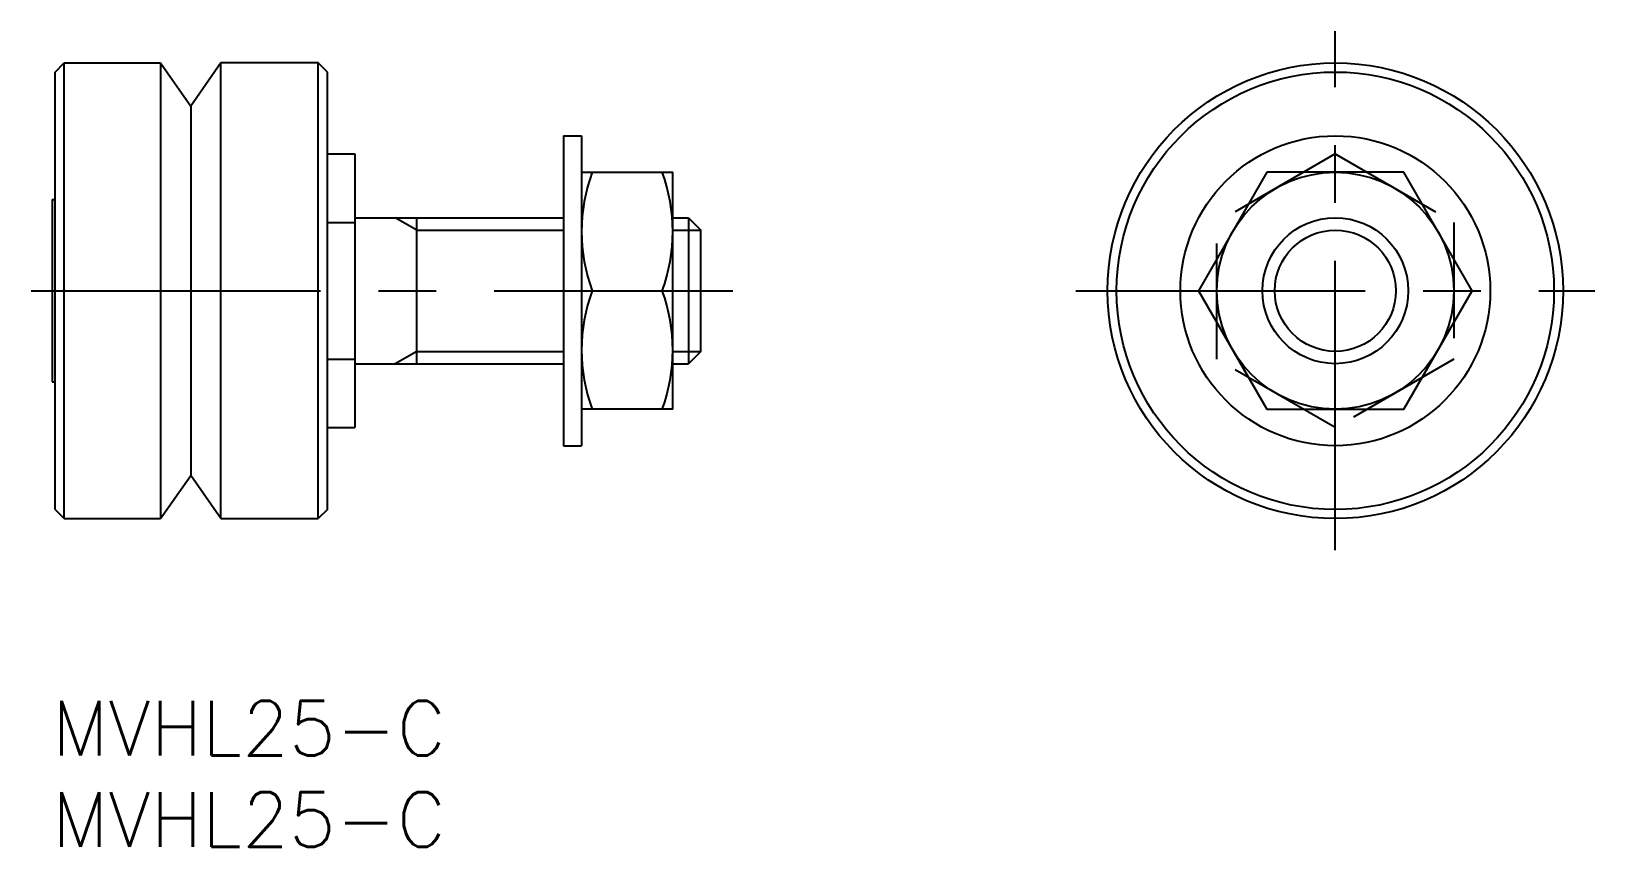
# Model space of a CAD drawing. Extents: x -1.2 to 84.6, y -8 to 36.7.
import ezdxf

# ---------------------------------------------------------------- set-up
doc = ezdxf.new("R2010")
doc.units = 0
doc.header["$LTSCALE"] = 0.5
doc.linetypes.add('CENTER', pattern=[50.8, 31.75, -6.35, 6.35, -6.35])
doc.linetypes.add('DASHED', pattern=[19.05, 12.7, -6.35])
for name, color, linetype in [('MSM_CENTER', 1, 'CENTER'), ('MSM_CONTINUOUS', 7, 'CONTINUOUS'), ('MSM_DASHED', 4, 'DASHED'), ('MSM_NARROW', 5, 'CONTINUOUS'), ('MSM_PART_NUMBER', 7, 'CONTINUOUS')]:
    doc.layers.add(name, color=color, linetype=linetype)
doc.styles.get("Standard").update_dxf_attribs({"font": 'txt.shx', "height": 3, "bigfont": 'bigfont.shx'})

# ---------------------------------------------------------------- blocks, each defined once
blk = doc.blocks.new('*U4')
at = {"layer": 'MSM_PART_NUMBER'}
blk.add_text('MVHL25-C', height=3, dxfattribs=at).set_placement((0, -3))
blk = doc.blocks.new('*U5')
at = {"layer": 'MSM_PART_NUMBER'}
blk.add_text('MVHL25-C', height=3, dxfattribs=at).set_placement((0, -8))

msp = doc.modelspace()

# ---------------------------------------------------------------- linework, layer by layer
at = {"layer": 'MSM_CENTER'}
for p, q in [((70.412, 8.265), (70.412, 36.735)), ((-1.15, 22.5), (37.341, 22.5)), ((56.177, 22.5), (84.647, 22.5))]:
    msp.add_line(p, q, dxfattribs=at)
at = {"layer": 'MSM_CONTINUOUS'}
for p, q in [((0.163, 34.5), (0.663, 35)), ((0.163, 10.5), (0.163, 34.5)), ((0.663, 10), (0.663, 35)), ((0.663, 35), (5.944, 35)), ((5.944, 35), (7.6, 32.635)), ((5.944, 35), (5.944, 10)), ((9.256, 35), (7.6, 32.635)), ((14.6, 35), (9.256, 35)), ((9.256, 10), (9.256, 35)), ((14.6, 10), (14.6, 35)), ((15.1, 34.5), (14.6, 35)), ((15.1, 10.5), (15.1, 34.5)), ((7.6, 32.635), (7.6, 12.365)), ((28.053, 31), (28.053, 14)), ((28.053, 31), (29.053, 31)), ((29.053, 31), (29.053, 14)), ((15.1, 30.006), (16.6, 30.006)), ((16.6, 30.006), (16.6, 14.994)), ((29.053, 29), (34.053, 29)), ((34.053, 16), (34.053, 29)), ((34.053, 16), (34.053, 29)), ((66.659, 29), (62.907, 22.5)), ((74.165, 29), (66.659, 29)), ((77.918, 22.5), (74.165, 29)), ((0, 27.5), (0, 17.5)), ((0, 27.5), (0.163, 27.5)), ((15.1, 26.253), (16.6, 26.253)), ((16.6, 26.5), (28.053, 26.5)), ((20, 18.5), (20, 26.5)), ((34.053, 26.5), (34.924, 26.5)), ((34.924, 26.5), (35.6, 25.824)), ((34.924, 26.5), (34.924, 18.5)), ((35.6, 19.176), (35.6, 25.824)), ((29.634, 22.5), (33.472, 22.5)), ((62.907, 22.5), (66.659, 16)), ((74.165, 16), (77.918, 22.5)), ((35.6, 19.176), (34.924, 18.5)), ((15.1, 18.747), (16.6, 18.747)), ((16.6, 18.5), (28.053, 18.5)), ((34.053, 18.5), (34.924, 18.5)), ((0, 17.5), (0.163, 17.5)), ((34.053, 16), (29.053, 16)), ((66.659, 16), (74.165, 16)), ((15.1, 14.994), (16.6, 14.994)), ((28.053, 14), (29.053, 14)), ((5.944, 10), (7.6, 12.365)), ((9.256, 10), (7.6, 12.365)), ((0.163, 10.5), (0.663, 10)), ((15.1, 10.5), (14.6, 10)), ((0.663, 10), (5.944, 10)), ((9.256, 10), (14.6, 10))]:
    msp.add_line(p, q, dxfattribs=at)
for radius in [12.5, 12, 8.5, 6.5, 4]:
    msp.add_circle((70.412, 22.5), radius, dxfattribs=at)
for centre, start, end in [((38.44, 25.75), 159.74384, 200.25616), ((24.666, 25.75), 339.74384, 20.25616), ((38.44, 19.25), 159.74384, 200.25616), ((24.666, 19.25), 339.74384, 20.25616)]:
    msp.add_arc(centre, 9.387, start, end, dxfattribs=at)
at = {"layer": 'MSM_DASHED'}
for p, q in [((70.412, 30.006), (63.912, 26.253)), ((70.412, 30.006), (76.912, 26.253)), ((63.912, 18.747), (63.912, 26.253)), ((76.912, 26.253), (76.912, 18.747)), ((70.412, 14.994), (63.912, 18.747)), ((76.912, 18.747), (70.412, 14.994))]:
    msp.add_line(p, q, dxfattribs=at)
at = {"layer": 'MSM_NARROW'}
for p, q in [((20, 25.824), (18.828, 26.5)), ((20, 25.824), (28.053, 25.824)), ((34.053, 25.824), (35.6, 25.824)), ((20, 19.176), (18.828, 18.5)), ((20, 19.176), (28.053, 19.176)), ((34.053, 19.176), (35.6, 19.176))]:
    msp.add_line(p, q, dxfattribs=at)
msp.add_circle((70.412, 22.5), 3.324, dxfattribs=at)

# ---------------------------------------------------------------- block references
at = {"layer": 'MSM_CONTINUOUS'}
for name in ['*U4', '*U5']:
    msp.add_blockref(name, (0, 0), dxfattribs=at)

doc.saveas('drawing.dxf')
